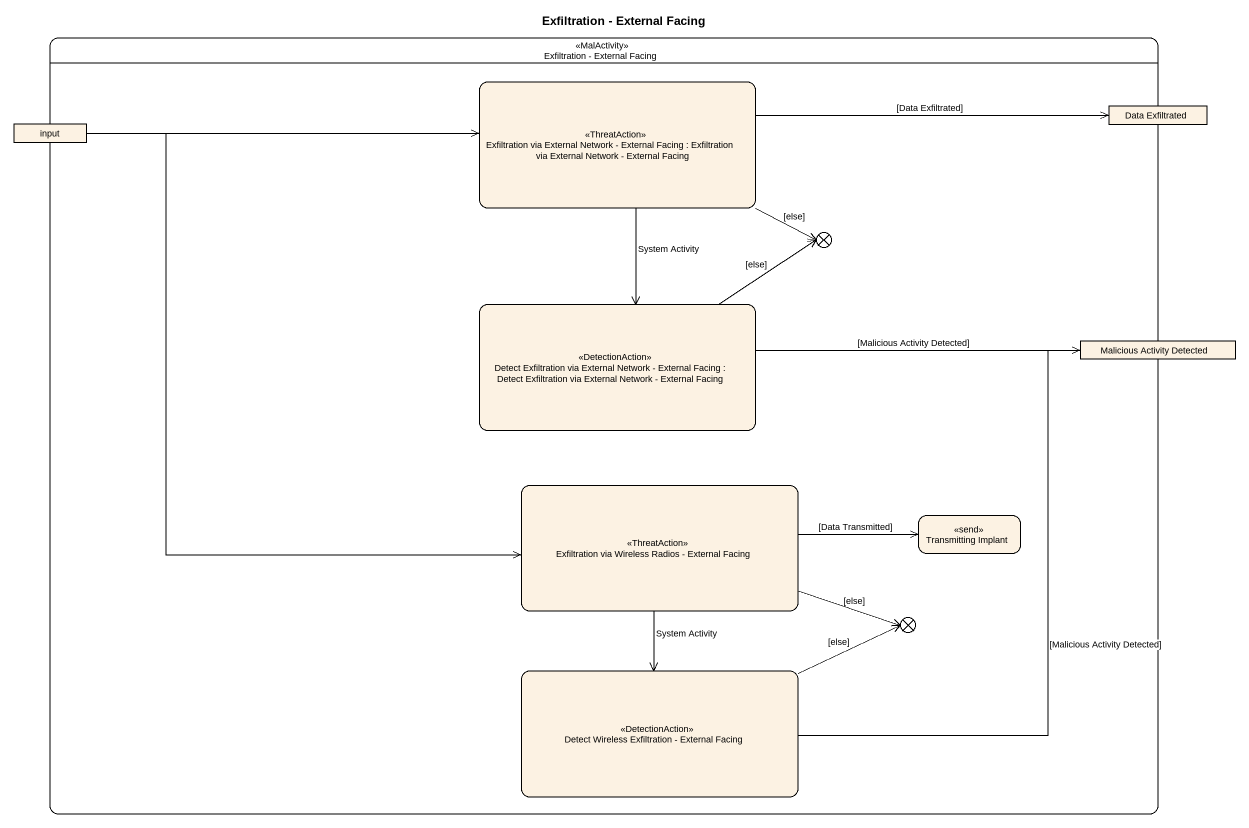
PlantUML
@startuml
title Exfiltration - External Facing
hide empty description
state "Exfiltration - External Facing" as Exfiltration_External_Facing <<MalActivity>> {
  state "Exfiltration via External Network - External Facing : Exfiltration via External Network - External Facing" as Exfiltration_via_External <<ThreatAction>>
  state input <<object>>
  state "Data Exfiltrated" as Data_Exfiltrated <<object>>
  state flowfinal1 <<end>>
  state "Detect Exfiltration via External Network - External Facing : Detect Exfiltration via External Network - External Facing" as Detect_Exfiltration_via <<DetectionAction>>
  state "Malicious Activity Detected" as Malicious_Activity_Detected <<object>>
  state "Exfiltration via Wireless Radios - External Facing" as Exfiltration_via_Wireless <<ThreatAction>>
  state "Transmitting Implant" as Transmitting_Implant <<send>>
  state flowfinal2 <<end>>
  state "Detect Wireless Exfiltration - External Facing" as Detect_Wireless <<DetectionAction>>
}
Exfiltration_via_External -right-> Data_Exfiltrated : [Data Exfiltrated]
Exfiltration_via_External -right-> flowfinal1 : [else]
Exfiltration_via_External --> Detect_Exfiltration_via : System Activity
input -right-> Exfiltration_via_External
input --> Exfiltration_via_Wireless
Detect_Exfiltration_via -up-> flowfinal1 : [else]
Detect_Exfiltration_via -right-> Malicious_Activity_Detected : [Malicious Activity Detected]
Exfiltration_via_Wireless -right-> Transmitting_Implant : [Data Transmitted]
Exfiltration_via_Wireless -right-> flowfinal2 : [else]
Exfiltration_via_Wireless --> Detect_Wireless : System Activity
Detect_Wireless -up-> Malicious_Activity_Detected : [Malicious Activity Detected]
Detect_Wireless -right-> flowfinal2 : [else]
@enduml
